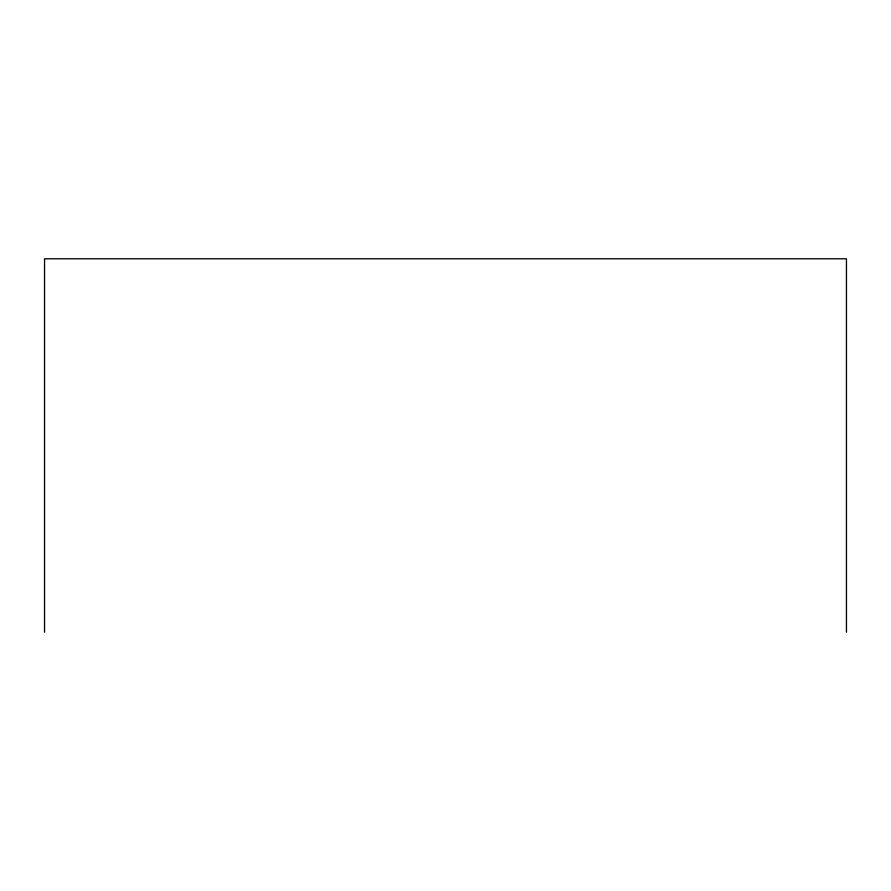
<?xml version="1.0" encoding="UTF-8"?>
<svg xmlns="http://www.w3.org/2000/svg" width="891" height="891" viewBox="0 0 891 891"><rect width="100%" height="100%" fill="white"/><g stroke="black" fill="none" stroke-linecap="round" stroke-linejoin="round"><path stroke-width="1.34" d="M846.45 632.209L846.45 258.791L44.55 258.791L44.55 632.209"/></g></svg>
